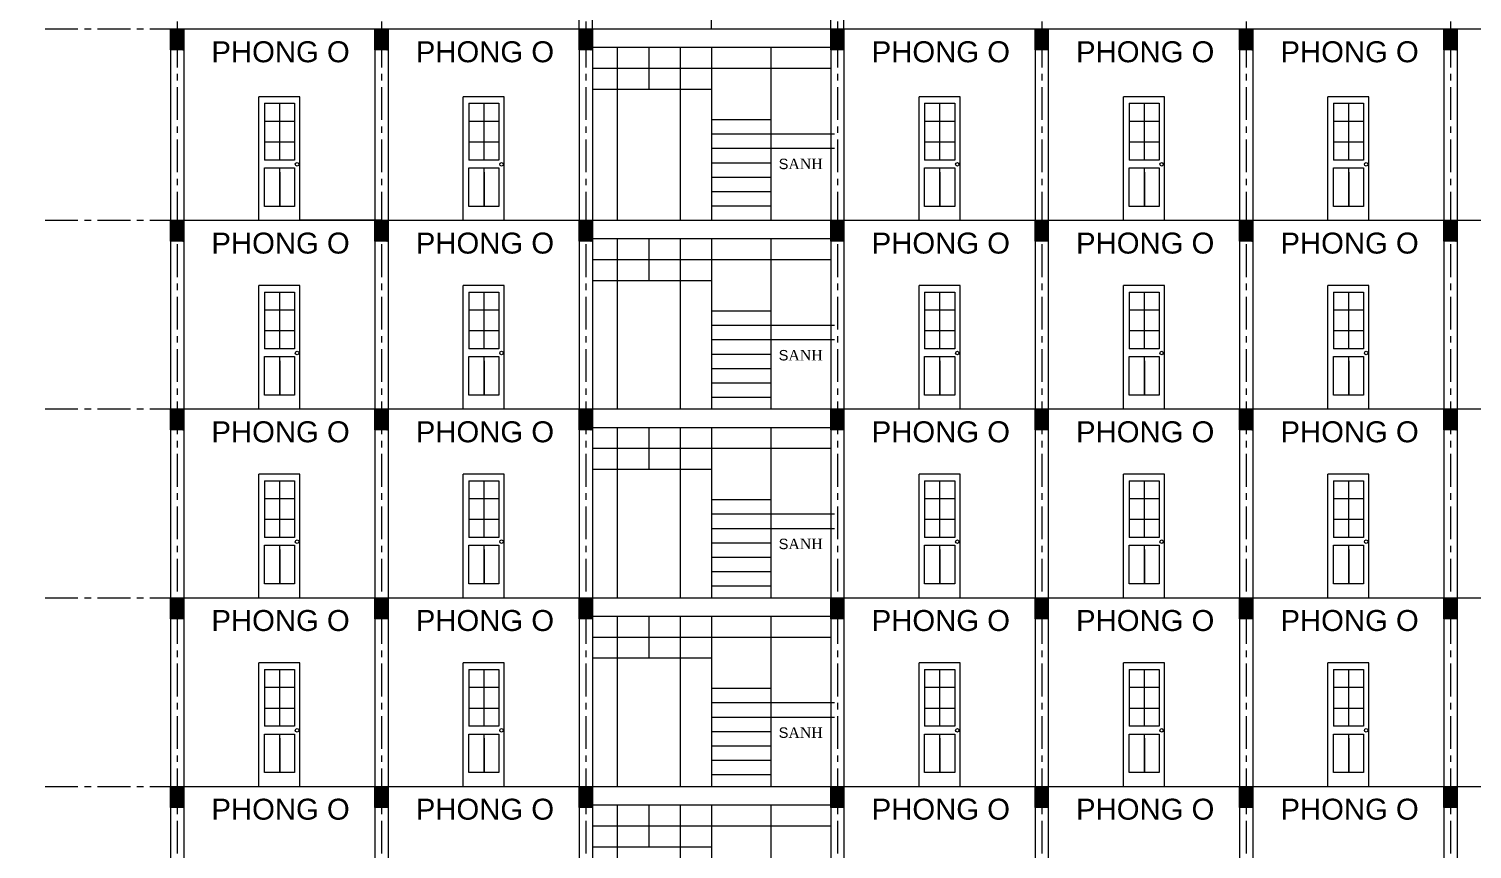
# Model space of a CAD drawing. Header units: millimetres. Extents: x 0 to 8478784, y 0 to 684185.
# Drawn here: x 4021303 to 4048845, y 446242 to 461891 of the extents above; entities that cross this region are included whole.
import ezdxf

# ---------------------------------------------------------------- set-up
doc = ezdxf.new("R2010")
doc.units = ezdxf.units.MM
doc.header["$LTSCALE"] = 5000
doc.header["$MEASUREMENT"] = 0
doc.linetypes.add('CENTER', pattern=[2, 1.25, -0.25, 0.25, -0.25])
for name, color, linetype, lineweight in [('00-XMT.Axes', 22, 'CENTER', 15), ('02-XMT.Beams', 94, 'Continuous', 25), ('net thay', 7, 'Continuous', 15)]:
    doc.layers.add(name, color=color, linetype=linetype, lineweight=lineweight)
doc.styles.add('S1', font='VHARIAL.TTF', dxfattribs={"height": 200})

msp = doc.modelspace()

# ---------------------------------------------------------------- hatches: boundary and pattern name
at = {"layer": '02-XMT.Beams', "linetype": 'ByBlock', "lineweight": 15}
h = msp.add_hatch(dxfattribs=at)
h.set_pattern_fill('ANSI31', color=256, scale=100, style=0)
h.set_pattern_definition([(45, (2143450.454, 96258.525), (-8.838834765, 8.838834765), [])])
h.paths.add_polyline_path([(4024007.5, 461488.8), (4024007.5, 461888.8), (4024257.5, 461888.8), (4024257.5, 461488.8)])
h = msp.add_hatch(dxfattribs=at)
h.set_pattern_fill('ANSI31', color=256, scale=100, style=0)
h.set_pattern_definition([(45, (2147350.454, 96258.525), (-8.838834765, 8.838834765), [])])
h.paths.add_polyline_path([(4027907.5, 461488.8), (4027907.5, 461888.8), (4028157.5, 461888.8), (4028157.5, 461488.8)])
h = msp.add_hatch(dxfattribs=at)
h.set_pattern_fill('ANSI31', color=256, scale=100, style=0)
h.set_pattern_definition([(45, (2151250.454, 96258.525), (-8.838834765, 8.838834765), [])])
h.paths.add_polyline_path([(4031807.5, 461488.8), (4031807.5, 461888.8), (4032057.5, 461888.8), (4032057.5, 461488.8)])
h = msp.add_hatch(dxfattribs=at)
h.set_pattern_fill('ANSI31', color=256, scale=100, style=0)
h.set_pattern_definition([(45, (2156050.454, 96258.525), (-8.838834765, 8.838834765), [])])
h.paths.add_polyline_path([(4036607.5, 461488.8), (4036607.5, 461888.8), (4036857.5, 461888.8), (4036857.5, 461488.8)])
h = msp.add_hatch(dxfattribs=at)
h.set_pattern_fill('ANSI31', color=256, scale=100, style=0)
h.set_pattern_definition([(45, (2159950.454, 96258.525), (-8.838834765, 8.838834765), [])])
h.paths.add_polyline_path([(4040507.5, 461488.8), (4040507.5, 461888.8), (4040757.5, 461888.8), (4040757.5, 461488.8)])
h = msp.add_hatch(dxfattribs=at)
h.set_pattern_fill('ANSI31', color=256, scale=100, style=0)
h.set_pattern_definition([(45, (2163850.454, 96258.525), (-8.838834765, 8.838834765), [])])
h.paths.add_polyline_path([(4044407.5, 461488.8), (4044407.5, 461888.8), (4044657.5, 461888.8), (4044657.5, 461488.8)])
h = msp.add_hatch(dxfattribs=at)
h.set_pattern_fill('ANSI31', color=256, scale=100, style=0)
h.set_pattern_definition([(45, (2167750.454, 96258.525), (-8.838834765, 8.838834765), [])])
h.paths.add_polyline_path([(4048307.5, 461488.8), (4048307.5, 461888.8), (4048557.5, 461888.8), (4048557.5, 461488.8)])
h = msp.add_hatch(dxfattribs=at)
h.set_pattern_fill('ANSI31', color=256, scale=100, style=0)
h.set_pattern_definition([(45, (2143450.454, 92608.525), (-8.838834765, 8.838834765), [])])
h.paths.add_polyline_path([(4024007.5, 457838.8), (4024007.5, 458238.8), (4024257.5, 458238.8), (4024257.5, 457838.8)])
h = msp.add_hatch(dxfattribs=at)
h.set_pattern_fill('ANSI31', color=256, scale=100, style=0)
h.set_pattern_definition([(45, (2147350.454, 92608.525), (-8.838834765, 8.838834765), [])])
h.paths.add_polyline_path([(4027907.5, 457838.8), (4027907.5, 458238.8), (4028157.5, 458238.8), (4028157.5, 457838.8)])
h = msp.add_hatch(dxfattribs=at)
h.set_pattern_fill('ANSI31', color=256, scale=100, style=0)
h.set_pattern_definition([(45, (2151250.454, 92608.525), (-8.838834765, 8.838834765), [])])
h.paths.add_polyline_path([(4031807.5, 457838.8), (4031807.5, 458238.8), (4032057.5, 458238.8), (4032057.5, 457838.8)])
h = msp.add_hatch(dxfattribs=at)
h.set_pattern_fill('ANSI31', color=256, scale=100, style=0)
h.set_pattern_definition([(45, (2156050.454, 92608.525), (-8.838834765, 8.838834765), [])])
h.paths.add_polyline_path([(4036607.5, 457838.8), (4036607.5, 458238.8), (4036857.5, 458238.8), (4036857.5, 457838.8)])
h = msp.add_hatch(dxfattribs=at)
h.set_pattern_fill('ANSI31', color=256, scale=100, style=0)
h.set_pattern_definition([(45, (2159950.454, 92608.525), (-8.838834765, 8.838834765), [])])
h.paths.add_polyline_path([(4040507.5, 457838.8), (4040507.5, 458238.8), (4040757.5, 458238.8), (4040757.5, 457838.8)])
h = msp.add_hatch(dxfattribs=at)
h.set_pattern_fill('ANSI31', color=256, scale=100, style=0)
h.set_pattern_definition([(45, (2163850.454, 92608.525), (-8.838834765, 8.838834765), [])])
h.paths.add_polyline_path([(4044407.5, 457838.8), (4044407.5, 458238.8), (4044657.5, 458238.8), (4044657.5, 457838.8)])
h = msp.add_hatch(dxfattribs=at)
h.set_pattern_fill('ANSI31', color=256, scale=100, style=0)
h.set_pattern_definition([(45, (2167750.454, 92608.525), (-8.838834765, 8.838834765), [])])
h.paths.add_polyline_path([(4048307.5, 457838.8), (4048307.5, 458238.8), (4048557.5, 458238.8), (4048557.5, 457838.8)])
h = msp.add_hatch(dxfattribs=at)
h.set_pattern_fill('ANSI31', color=256, scale=100, style=0)
h.set_pattern_definition([(45, (2143450.454, 89008.525), (-8.838834765, 8.838834765), [])])
h.paths.add_polyline_path([(4024007.5, 454238.8), (4024007.5, 454638.8), (4024257.5, 454638.8), (4024257.5, 454238.8)])
h = msp.add_hatch(dxfattribs=at)
h.set_pattern_fill('ANSI31', color=256, scale=100, style=0)
h.set_pattern_definition([(45, (2147350.454, 89008.525), (-8.838834765, 8.838834765), [])])
h.paths.add_polyline_path([(4027907.5, 454238.8), (4027907.5, 454638.8), (4028157.5, 454638.8), (4028157.5, 454238.8)])
h = msp.add_hatch(dxfattribs=at)
h.set_pattern_fill('ANSI31', color=256, scale=100, style=0)
h.set_pattern_definition([(45, (2151250.454, 89008.525), (-8.838834765, 8.838834765), [])])
h.paths.add_polyline_path([(4031807.5, 454238.8), (4031807.5, 454638.8), (4032057.5, 454638.8), (4032057.5, 454238.8)])
h = msp.add_hatch(dxfattribs=at)
h.set_pattern_fill('ANSI31', color=256, scale=100, style=0)
h.set_pattern_definition([(45, (2156050.454, 89008.525), (-8.838834765, 8.838834765), [])])
h.paths.add_polyline_path([(4036607.5, 454238.8), (4036607.5, 454638.8), (4036857.5, 454638.8), (4036857.5, 454238.8)])
h = msp.add_hatch(dxfattribs=at)
h.set_pattern_fill('ANSI31', color=256, scale=100, style=0)
h.set_pattern_definition([(45, (2159950.454, 89008.525), (-8.838834765, 8.838834765), [])])
h.paths.add_polyline_path([(4040507.5, 454238.8), (4040507.5, 454638.8), (4040757.5, 454638.8), (4040757.5, 454238.8)])
h = msp.add_hatch(dxfattribs=at)
h.set_pattern_fill('ANSI31', color=256, scale=100, style=0)
h.set_pattern_definition([(45, (2163850.454, 89008.525), (-8.838834765, 8.838834765), [])])
h.paths.add_polyline_path([(4044407.5, 454238.8), (4044407.5, 454638.8), (4044657.5, 454638.8), (4044657.5, 454238.8)])
h = msp.add_hatch(dxfattribs=at)
h.set_pattern_fill('ANSI31', color=256, scale=100, style=0)
h.set_pattern_definition([(45, (2167750.454, 89008.525), (-8.838834765, 8.838834765), [])])
h.paths.add_polyline_path([(4048307.5, 454238.8), (4048307.5, 454638.8), (4048557.5, 454638.8), (4048557.5, 454238.8)])
h = msp.add_hatch(dxfattribs=at)
h.set_pattern_fill('ANSI31', color=256, scale=100, style=0)
h.set_pattern_definition([(45, (2143450.454, 85408.525), (-8.838834765, 8.838834765), [])])
h.paths.add_polyline_path([(4024007.5, 450638.8), (4024007.5, 451038.8), (4024257.5, 451038.8), (4024257.5, 450638.8)])
h = msp.add_hatch(dxfattribs=at)
h.set_pattern_fill('ANSI31', color=256, scale=100, style=0)
h.set_pattern_definition([(45, (2147350.454, 85408.525), (-8.838834765, 8.838834765), [])])
h.paths.add_polyline_path([(4027907.5, 450638.8), (4027907.5, 451038.8), (4028157.5, 451038.8), (4028157.5, 450638.8)])
h = msp.add_hatch(dxfattribs=at)
h.set_pattern_fill('ANSI31', color=256, scale=100, style=0)
h.set_pattern_definition([(45, (2151250.454, 85408.525), (-8.838834765, 8.838834765), [])])
h.paths.add_polyline_path([(4031807.5, 450638.8), (4031807.5, 451038.8), (4032057.5, 451038.8), (4032057.5, 450638.8)])
h = msp.add_hatch(dxfattribs=at)
h.set_pattern_fill('ANSI31', color=256, scale=100, style=0)
h.set_pattern_definition([(45, (2156050.454, 85408.525), (-8.838834765, 8.838834765), [])])
h.paths.add_polyline_path([(4036607.5, 450638.8), (4036607.5, 451038.8), (4036857.5, 451038.8), (4036857.5, 450638.8)])
h = msp.add_hatch(dxfattribs=at)
h.set_pattern_fill('ANSI31', color=256, scale=100, style=0)
h.set_pattern_definition([(45, (2159950.454, 85408.525), (-8.838834765, 8.838834765), [])])
h.paths.add_polyline_path([(4040507.5, 450638.8), (4040507.5, 451038.8), (4040757.5, 451038.8), (4040757.5, 450638.8)])
h = msp.add_hatch(dxfattribs=at)
h.set_pattern_fill('ANSI31', color=256, scale=100, style=0)
h.set_pattern_definition([(45, (2163850.454, 85408.525), (-8.838834765, 8.838834765), [])])
h.paths.add_polyline_path([(4044407.5, 450638.8), (4044407.5, 451038.8), (4044657.5, 451038.8), (4044657.5, 450638.8)])
h = msp.add_hatch(dxfattribs=at)
h.set_pattern_fill('ANSI31', color=256, scale=100, style=0)
h.set_pattern_definition([(45, (2167750.454, 85408.525), (-8.838834765, 8.838834765), [])])
h.paths.add_polyline_path([(4048307.5, 450638.8), (4048307.5, 451038.8), (4048557.5, 451038.8), (4048557.5, 450638.8)])
h = msp.add_hatch(dxfattribs=at)
h.set_pattern_fill('ANSI31', color=256, scale=100, style=0)
h.set_pattern_definition([(45, (2143450.454, 81808.525), (-8.838834765, 8.838834765), [])])
h.paths.add_polyline_path([(4024007.5, 447038.8), (4024007.5, 447438.8), (4024257.5, 447438.8), (4024257.5, 447038.8)])
h = msp.add_hatch(dxfattribs=at)
h.set_pattern_fill('ANSI31', color=256, scale=100, style=0)
h.set_pattern_definition([(45, (2147350.454, 81808.525), (-8.838834765, 8.838834765), [])])
h.paths.add_polyline_path([(4027907.5, 447038.8), (4027907.5, 447438.8), (4028157.5, 447438.8), (4028157.5, 447038.8)])
h = msp.add_hatch(dxfattribs=at)
h.set_pattern_fill('ANSI31', color=256, scale=100, style=0)
h.set_pattern_definition([(45, (2151250.454, 81808.525), (-8.838834765, 8.838834765), [])])
h.paths.add_polyline_path([(4031807.5, 447038.8), (4031807.5, 447438.8), (4032057.5, 447438.8), (4032057.5, 447038.8)])
h = msp.add_hatch(dxfattribs=at)
h.set_pattern_fill('ANSI31', color=256, scale=100, style=0)
h.set_pattern_definition([(45, (2156050.454, 81808.525), (-8.838834765, 8.838834765), [])])
h.paths.add_polyline_path([(4036607.5, 447038.8), (4036607.5, 447438.8), (4036857.5, 447438.8), (4036857.5, 447038.8)])
h = msp.add_hatch(dxfattribs=at)
h.set_pattern_fill('ANSI31', color=256, scale=100, style=0)
h.set_pattern_definition([(45, (2159950.454, 81808.525), (-8.838834765, 8.838834765), [])])
h.paths.add_polyline_path([(4040507.5, 447038.8), (4040507.5, 447438.8), (4040757.5, 447438.8), (4040757.5, 447038.8)])
h = msp.add_hatch(dxfattribs=at)
h.set_pattern_fill('ANSI31', color=256, scale=100, style=0)
h.set_pattern_definition([(45, (2163850.454, 81808.525), (-8.838834765, 8.838834765), [])])
h.paths.add_polyline_path([(4044407.5, 447038.8), (4044407.5, 447438.8), (4044657.5, 447438.8), (4044657.5, 447038.8)])
h = msp.add_hatch(dxfattribs=at)
h.set_pattern_fill('ANSI31', color=256, scale=100, style=0)
h.set_pattern_definition([(45, (2167750.454, 81808.525), (-8.838834765, 8.838834765), [])])
h.paths.add_polyline_path([(4048307.5, 447038.8), (4048307.5, 447438.8), (4048557.5, 447438.8), (4048557.5, 447038.8)])

# ---------------------------------------------------------------- linework, layer by layer
at = {"layer": '00-XMT.Axes', "color": 8, "linetype": 'CENTER', "lineweight": 15, "ltscale": 0.1}
for p, q in [((4024132.5, 466781.4), (4024132.5, 429323.8)), ((4028032.5, 466781.4), (4028032.5, 429323.8)), ((4031932.5, 466781.4), (4031932.5, 429323.8)), ((4036732.5, 466781.4), (4036732.5, 429323.8)), ((4040632.5, 466781.4), (4040632.5, 429323.8)), ((4044532.5, 466781.4), (4044532.5, 429323.8)), ((4048432.5, 466781.4), (4048432.5, 429323.8)), ((4021614.5, 461888.8), (4081372.8, 461888.8)), ((4021614.5, 458238.8), (4081372.8, 458238.8)), ((4021614.5, 454638.8), (4081372.8, 454638.8)), ((4021614.5, 451038.8), (4081372.8, 451038.8)), ((4021614.5, 447438.8), (4081372.8, 447438.8))]:
    msp.add_line(p, q, dxfattribs=at)
at = {"layer": '02-XMT.Beams', "linetype": 'ByBlock', "lineweight": 15}
for p, q in [((4031807.5, 461888.8), (4031807.5, 465538.8)), ((4032057.5, 461888.8), (4032057.5, 465538.8)), ((4034332.5, 461888.8), (4034332.5, 465538.8)), ((4036607.5, 461888.8), (4036607.5, 465538.8)), ((4036857.5, 461888.8), (4036857.5, 465538.8)), ((4031807.5, 461888.8), (4031807.5, 462788.8)), ((4024007.5, 461888.8), (4080927.5, 461888.8)), ((4024007.5, 461888.8), (4024007.5, 433038.8)), ((4024007.5, 461888.8), (4024257.5, 461888.8)), ((4024007.5, 461488.8), (4024007.5, 461888.8)), ((4024257.5, 461888.8), (4024257.5, 433038.8)), ((4024257.5, 461888.8), (4024257.5, 461488.8)), ((4027907.5, 461888.8), (4027907.5, 433038.8)), ((4027907.5, 461888.8), (4028157.5, 461888.8)), ((4027907.5, 461488.8), (4027907.5, 461888.8)), ((4028157.5, 461888.8), (4028157.5, 433038.8)), ((4028157.5, 461888.8), (4028157.5, 461488.8)), ((4031807.5, 461888.8), (4031807.5, 433038.8)), ((4031807.5, 461888.8), (4032057.5, 461888.8)), ((4031807.5, 461488.8), (4031807.5, 461888.8)), ((4032057.5, 461888.8), (4032057.5, 433038.8)), ((4032057.5, 461888.8), (4032057.5, 461538.8)), ((4032057.5, 461888.8), (4032057.5, 461488.8)), ((4036607.5, 461888.8), (4036607.5, 433038.8)), ((4036607.5, 461888.8), (4036857.5, 461888.8)), ((4036607.5, 461488.8), (4036607.5, 461888.8)), ((4036857.5, 461888.8), (4036857.5, 433038.8)), ((4036857.5, 461888.8), (4036857.5, 461488.8)), ((4040507.5, 461888.8), (4040507.5, 433038.8)), ((4040507.5, 461888.8), (4040757.5, 461888.8)), ((4040507.5, 461488.8), (4040507.5, 461888.8)), ((4040757.5, 461888.8), (4040757.5, 433038.8)), ((4040757.5, 461888.8), (4040757.5, 461488.8)), ((4044407.5, 461888.8), (4044407.5, 433038.8)), ((4044407.5, 461888.8), (4044657.5, 461888.8)), ((4044407.5, 461488.8), (4044407.5, 461888.8)), ((4044657.5, 461888.8), (4044657.5, 433038.8)), ((4044657.5, 461888.8), (4044657.5, 461488.8)), ((4048307.5, 461888.8), (4048307.5, 433038.8)), ((4048307.5, 461888.8), (4048557.5, 461888.8)), ((4048307.5, 461488.8), (4048307.5, 461888.8)), ((4048557.5, 461888.8), (4048557.5, 433038.8)), ((4048557.5, 461888.8), (4048557.5, 461488.8)), ((4024257.5, 461488.8), (4024007.5, 461488.8)), ((4028157.5, 461488.8), (4027907.5, 461488.8)), ((4032057.5, 461488.8), (4031807.5, 461488.8)), ((4032057.5, 461538.8), (4036607.5, 461538.8)), ((4032057.5, 461538.8), (4036607.5, 461538.8)), ((4032057.5, 461538.8), (4036607.5, 461538.8)), ((4032532.5, 461538.8), (4032532.5, 458238.8)), ((4033132.5, 461538.8), (4033132.5, 460738.8)), ((4033732.5, 461538.8), (4033732.5, 458238.8)), ((4034332.5, 461538.8), (4034332.5, 458238.8)), ((4035470, 458238.8), (4035470, 461538.8)), ((4036857.5, 461488.8), (4036607.5, 461488.8)), ((4040757.5, 461488.8), (4040507.5, 461488.8)), ((4044657.5, 461488.8), (4044407.5, 461488.8)), ((4048557.5, 461488.8), (4048307.5, 461488.8)), ((4032057.5, 461138.8), (4036607.5, 461138.8)), ((4032057.5, 461138.8), (4034332.5, 461138.8)), ((4025692.5, 458238.8), (4025692.5, 460595.5)), ((4026472.5, 460595.5), (4025692.5, 460595.5)), ((4026472.5, 458238.8), (4026472.5, 460595.5)), ((4029592.5, 458238.8), (4029592.5, 460595.5)), ((4030372.5, 460595.5), (4029592.5, 460595.5)), ((4030372.5, 458238.8), (4030372.5, 460595.5)), ((4032057.5, 460738.8), (4034332.5, 460738.8)), ((4038292.5, 458238.8), (4038292.5, 460595.5)), ((4039072.5, 460595.5), (4038292.5, 460595.5)), ((4039072.5, 458238.8), (4039072.5, 460595.5)), ((4042192.5, 458238.8), (4042192.5, 460595.5)), ((4042972.5, 460595.5), (4042192.5, 460595.5)), ((4042972.5, 458238.8), (4042972.5, 460595.5)), ((4046092.5, 458238.8), (4046092.5, 460595.5)), ((4046872.5, 460595.5), (4046092.5, 460595.5)), ((4046872.5, 458238.8), (4046872.5, 460595.5)), ((4025797.1, 460470.6), (4026374.6, 460470.6)), ((4025797.1, 460470.6), (4025797.1, 459388.6)), ((4026089.8, 459388.6), (4026089.8, 460470.6)), ((4026374.6, 460470.6), (4026374.6, 459388.6)), ((4029697.1, 460470.6), (4030274.6, 460470.6)), ((4029697.1, 460470.6), (4029697.1, 459388.6)), ((4029989.8, 459388.6), (4029989.8, 460470.6)), ((4030274.6, 460470.6), (4030274.6, 459388.6)), ((4038397.1, 460470.6), (4038974.6, 460470.6)), ((4038397.1, 460470.6), (4038397.1, 459388.6)), ((4038689.8, 459388.6), (4038689.8, 460470.6)), ((4038974.6, 460470.6), (4038974.6, 459388.6)), ((4042297.1, 460470.6), (4042874.6, 460470.6)), ((4042297.1, 460470.6), (4042297.1, 459388.6)), ((4042589.8, 459388.6), (4042589.8, 460470.6)), ((4042874.6, 460470.6), (4042874.6, 459388.6)), ((4046197.1, 460470.6), (4046774.6, 460470.6)), ((4046197.1, 460470.6), (4046197.1, 459388.6)), ((4046489.8, 459388.6), (4046489.8, 460470.6)), ((4046774.6, 460470.6), (4046774.6, 459388.6)), ((4025797.1, 460131.4), (4026374.6, 460131.4)), ((4029697.1, 460131.4), (4030274.6, 460131.4)), ((4034332.5, 460161.2), (4035470, 460161.2)), ((4038397.1, 460131.4), (4038974.6, 460131.4)), ((4042297.1, 460131.4), (4042874.6, 460131.4)), ((4046197.1, 460131.4), (4046774.6, 460131.4)), ((4025797.1, 459734), (4026374.6, 459734)), ((4029697.1, 459734), (4030274.6, 459734)), ((4034332.5, 459886.6), (4035470, 459886.6)), ((4035470, 459886.6), (4036676.2, 459886.6)), ((4038397.1, 459734), (4038974.6, 459734)), ((4042297.1, 459734), (4042874.6, 459734)), ((4046197.1, 459734), (4046774.6, 459734)), ((4034332.5, 459611.9), (4035470, 459611.9)), ((4035470, 459611.9), (4036674.2, 459611.9)), ((4026374.6, 459388.6), (4025797.1, 459388.6)), ((4025797.1, 459238.3), (4026374.6, 459238.3)), ((4025797.1, 458504.9), (4025797.1, 459238.3)), ((4026089.8, 458504.9), (4026089.8, 459238.3)), ((4026089.8, 459156.1), (4026089.8, 458504.9)), ((4026374.6, 459238.3), (4026374.6, 458504.9)), ((4030274.6, 459388.6), (4029697.1, 459388.6)), ((4029697.1, 459238.3), (4030274.6, 459238.3)), ((4029697.1, 458504.9), (4029697.1, 459238.3)), ((4029989.8, 458504.9), (4029989.8, 459238.3)), ((4029989.8, 459156.1), (4029989.8, 458504.9)), ((4030274.6, 459238.3), (4030274.6, 458504.9)), ((4034332.5, 459337.3), (4035470, 459337.3)), ((4038974.6, 459388.6), (4038397.1, 459388.6)), ((4038397.1, 459238.3), (4038974.6, 459238.3)), ((4038397.1, 458504.9), (4038397.1, 459238.3)), ((4038689.8, 458504.9), (4038689.8, 459238.3)), ((4038689.8, 459156.1), (4038689.8, 458504.9)), ((4038974.6, 459238.3), (4038974.6, 458504.9)), ((4042874.6, 459388.6), (4042297.1, 459388.6)), ((4042297.1, 459238.3), (4042874.6, 459238.3)), ((4042297.1, 458504.9), (4042297.1, 459238.3)), ((4042589.8, 458504.9), (4042589.8, 459238.3)), ((4042589.8, 459156.1), (4042589.8, 458504.9)), ((4042874.6, 459238.3), (4042874.6, 458504.9)), ((4046774.6, 459388.6), (4046197.1, 459388.6)), ((4046197.1, 459238.3), (4046774.6, 459238.3)), ((4046197.1, 458504.9), (4046197.1, 459238.3)), ((4046489.8, 458504.9), (4046489.8, 459238.3)), ((4046489.8, 459156.1), (4046489.8, 458504.9)), ((4046774.6, 459238.3), (4046774.6, 458504.9)), ((4034332.5, 459062.7), (4035470, 459062.7)), ((4034332.5, 458788), (4035470, 458788)), ((4026374.6, 458504.9), (4025797.1, 458504.9)), ((4030274.6, 458504.9), (4029697.1, 458504.9)), ((4034332.5, 458513.4), (4035470, 458513.4)), ((4038974.6, 458504.9), (4038397.1, 458504.9)), ((4042874.6, 458504.9), (4042297.1, 458504.9)), ((4046774.6, 458504.9), (4046197.1, 458504.9)), ((4024007.5, 458238.8), (4080927.5, 458238.8)), ((4024007.5, 458238.8), (4024257.5, 458238.8)), ((4024007.5, 457838.8), (4024007.5, 458238.8)), ((4024007.5, 458238.8), (4080927.5, 458238.8)), ((4024132.5, 458238.8), (4025692.5, 458238.8)), ((4024257.5, 458238.8), (4024257.5, 457838.8)), ((4028032.5, 458238.8), (4026472.5, 458238.8)), ((4027907.5, 458238.8), (4028157.5, 458238.8)), ((4027907.5, 457838.8), (4027907.5, 458238.8)), ((4028157.5, 458238.8), (4028157.5, 457838.8)), ((4031807.5, 458238.8), (4032057.5, 458238.8)), ((4031807.5, 457838.8), (4031807.5, 458238.8)), ((4032057.5, 458238.8), (4032057.5, 457838.8)), ((4034332.5, 458238.8), (4035470, 458238.8)), ((4034332.5, 458238.8), (4035470, 458238.8)), ((4036607.5, 458238.8), (4036857.5, 458238.8)), ((4036607.5, 457838.8), (4036607.5, 458238.8)), ((4036857.5, 458238.8), (4036857.5, 457838.8)), ((4040507.5, 458238.8), (4040757.5, 458238.8)), ((4040507.5, 457838.8), (4040507.5, 458238.8)), ((4040757.5, 458238.8), (4040757.5, 457838.8)), ((4044407.5, 458238.8), (4044657.5, 458238.8)), ((4044407.5, 457838.8), (4044407.5, 458238.8)), ((4044657.5, 458238.8), (4044657.5, 457838.8)), ((4048307.5, 458238.8), (4048557.5, 458238.8)), ((4048307.5, 457838.8), (4048307.5, 458238.8)), ((4048557.5, 458238.8), (4048557.5, 457838.8)), ((4024257.5, 457838.8), (4024007.5, 457838.8)), ((4028157.5, 457838.8), (4027907.5, 457838.8)), ((4032057.5, 457838.8), (4031807.5, 457838.8)), ((4032057.5, 457888.8), (4036607.5, 457888.8)), ((4032057.5, 457888.8), (4036607.5, 457888.8)), ((4032057.5, 457888.8), (4036607.5, 457888.8)), ((4032532.5, 457888.8), (4032532.5, 454638.8)), ((4033132.5, 457888.8), (4033132.5, 457088.8)), ((4033732.5, 457888.8), (4033732.5, 454638.8)), ((4034332.5, 457888.8), (4034332.5, 454638.8)), ((4035470, 454638.8), (4035470, 457888.8)), ((4036857.5, 457838.8), (4036607.5, 457838.8)), ((4040757.5, 457838.8), (4040507.5, 457838.8)), ((4044657.5, 457838.8), (4044407.5, 457838.8)), ((4048557.5, 457838.8), (4048307.5, 457838.8)), ((4032057.5, 457488.8), (4036607.5, 457488.8)), ((4032057.5, 457488.8), (4034332.5, 457488.8)), ((4025692.5, 454638.8), (4025692.5, 456995.5)), ((4026472.5, 456995.5), (4025692.5, 456995.5)), ((4026472.5, 454638.8), (4026472.5, 456995.5)), ((4029592.5, 454638.8), (4029592.5, 456995.5)), ((4030372.5, 456995.5), (4029592.5, 456995.5)), ((4030372.5, 454638.8), (4030372.5, 456995.5)), ((4032057.5, 457088.8), (4034332.5, 457088.8)), ((4038292.5, 454638.8), (4038292.5, 456995.5)), ((4039072.5, 456995.5), (4038292.5, 456995.5)), ((4039072.5, 454638.8), (4039072.5, 456995.5)), ((4042192.5, 454638.8), (4042192.5, 456995.5)), ((4042972.5, 456995.5), (4042192.5, 456995.5)), ((4042972.5, 454638.8), (4042972.5, 456995.5)), ((4046092.5, 454638.8), (4046092.5, 456995.5)), ((4046872.5, 456995.5), (4046092.5, 456995.5)), ((4046872.5, 454638.8), (4046872.5, 456995.5)), ((4025797.1, 456870.6), (4026374.6, 456870.6)), ((4025797.1, 456870.6), (4025797.1, 455788.6)), ((4026089.8, 455788.6), (4026089.8, 456870.6)), ((4026374.6, 456870.6), (4026374.6, 455788.6)), ((4029697.1, 456870.6), (4030274.6, 456870.6)), ((4029697.1, 456870.6), (4029697.1, 455788.6)), ((4029989.8, 455788.6), (4029989.8, 456870.6)), ((4030274.6, 456870.6), (4030274.6, 455788.6)), ((4038397.1, 456870.6), (4038974.6, 456870.6)), ((4038397.1, 456870.6), (4038397.1, 455788.6)), ((4038689.8, 455788.6), (4038689.8, 456870.6)), ((4038974.6, 456870.6), (4038974.6, 455788.6)), ((4042297.1, 456870.6), (4042874.6, 456870.6)), ((4042297.1, 456870.6), (4042297.1, 455788.6)), ((4042589.8, 455788.6), (4042589.8, 456870.6)), ((4042874.6, 456870.6), (4042874.6, 455788.6)), ((4046197.1, 456870.6), (4046774.6, 456870.6)), ((4046197.1, 456870.6), (4046197.1, 455788.6)), ((4046489.8, 455788.6), (4046489.8, 456870.6)), ((4046774.6, 456870.6), (4046774.6, 455788.6)), ((4025797.1, 456531.4), (4026374.6, 456531.4)), ((4029697.1, 456531.4), (4030274.6, 456531.4)), ((4034332.5, 456511.2), (4035470, 456511.2)), ((4038397.1, 456531.4), (4038974.6, 456531.4)), ((4042297.1, 456531.4), (4042874.6, 456531.4)), ((4046197.1, 456531.4), (4046774.6, 456531.4)), ((4025797.1, 456134), (4026374.6, 456134)), ((4029697.1, 456134), (4030274.6, 456134)), ((4034332.5, 456236.6), (4035470, 456236.6)), ((4035470, 456236.6), (4036676.2, 456236.6)), ((4038397.1, 456134), (4038974.6, 456134)), ((4042297.1, 456134), (4042874.6, 456134)), ((4046197.1, 456134), (4046774.6, 456134)), ((4034332.5, 455961.9), (4035470, 455961.9)), ((4035470, 455961.9), (4036674.2, 455961.9)), ((4026374.6, 455788.6), (4025797.1, 455788.6)), ((4025797.1, 455638.3), (4026374.6, 455638.3)), ((4025797.1, 454904.9), (4025797.1, 455638.3)), ((4026089.8, 454904.9), (4026089.8, 455638.3)), ((4026089.8, 455556.1), (4026089.8, 454904.9)), ((4026374.6, 455638.3), (4026374.6, 454904.9)), ((4030274.6, 455788.6), (4029697.1, 455788.6)), ((4029697.1, 455638.3), (4030274.6, 455638.3)), ((4029697.1, 454904.9), (4029697.1, 455638.3)), ((4029989.8, 454904.9), (4029989.8, 455638.3)), ((4029989.8, 455556.1), (4029989.8, 454904.9)), ((4030274.6, 455638.3), (4030274.6, 454904.9)), ((4034332.5, 455687.3), (4035470, 455687.3)), ((4038974.6, 455788.6), (4038397.1, 455788.6)), ((4038397.1, 455638.3), (4038974.6, 455638.3)), ((4038397.1, 454904.9), (4038397.1, 455638.3)), ((4038689.8, 454904.9), (4038689.8, 455638.3)), ((4038689.8, 455556.1), (4038689.8, 454904.9)), ((4038974.6, 455638.3), (4038974.6, 454904.9)), ((4042874.6, 455788.6), (4042297.1, 455788.6)), ((4042297.1, 455638.3), (4042874.6, 455638.3)), ((4042297.1, 454904.9), (4042297.1, 455638.3)), ((4042589.8, 454904.9), (4042589.8, 455638.3)), ((4042589.8, 455556.1), (4042589.8, 454904.9)), ((4042874.6, 455638.3), (4042874.6, 454904.9)), ((4046774.6, 455788.6), (4046197.1, 455788.6)), ((4046197.1, 455638.3), (4046774.6, 455638.3)), ((4046197.1, 454904.9), (4046197.1, 455638.3)), ((4046489.8, 454904.9), (4046489.8, 455638.3)), ((4046489.8, 455556.1), (4046489.8, 454904.9)), ((4046774.6, 455638.3), (4046774.6, 454904.9)), ((4034332.5, 455412.7), (4035470, 455412.7)), ((4034332.5, 455138), (4035470, 455138)), ((4026374.6, 454904.9), (4025797.1, 454904.9)), ((4030274.6, 454904.9), (4029697.1, 454904.9)), ((4034332.5, 454863.4), (4035470, 454863.4)), ((4038974.6, 454904.9), (4038397.1, 454904.9)), ((4042874.6, 454904.9), (4042297.1, 454904.9)), ((4046774.6, 454904.9), (4046197.1, 454904.9)), ((4024007.5, 454638.8), (4080927.5, 454638.8)), ((4024007.5, 454638.8), (4024257.5, 454638.8)), ((4024007.5, 454238.8), (4024007.5, 454638.8)), ((4024007.5, 454638.8), (4080927.5, 454638.8)), ((4024257.5, 454638.8), (4024257.5, 454238.8)), ((4027907.5, 454638.8), (4028157.5, 454638.8)), ((4027907.5, 454238.8), (4027907.5, 454638.8)), ((4028157.5, 454638.8), (4028157.5, 454238.8)), ((4031807.5, 454638.8), (4032057.5, 454638.8)), ((4031807.5, 454238.8), (4031807.5, 454638.8)), ((4032057.5, 454638.8), (4032057.5, 454238.8)), ((4036607.5, 454638.8), (4036857.5, 454638.8)), ((4036607.5, 454238.8), (4036607.5, 454638.8)), ((4036857.5, 454638.8), (4036857.5, 454238.8)), ((4040507.5, 454638.8), (4040757.5, 454638.8)), ((4040507.5, 454238.8), (4040507.5, 454638.8)), ((4040757.5, 454638.8), (4040757.5, 454238.8)), ((4044407.5, 454638.8), (4044657.5, 454638.8)), ((4044407.5, 454238.8), (4044407.5, 454638.8)), ((4044657.5, 454638.8), (4044657.5, 454238.8)), ((4048307.5, 454638.8), (4048557.5, 454638.8)), ((4048307.5, 454238.8), (4048307.5, 454638.8)), ((4048557.5, 454638.8), (4048557.5, 454238.8)), ((4024257.5, 454238.8), (4024007.5, 454238.8)), ((4028157.5, 454238.8), (4027907.5, 454238.8)), ((4032057.5, 454238.8), (4031807.5, 454238.8)), ((4032057.5, 454288.8), (4036607.5, 454288.8)), ((4032057.5, 454288.8), (4036607.5, 454288.8)), ((4032057.5, 454288.8), (4036607.5, 454288.8)), ((4032532.5, 454288.8), (4032532.5, 451038.8)), ((4033132.5, 454288.8), (4033132.5, 453488.8)), ((4033732.5, 454288.8), (4033732.5, 451038.8)), ((4034332.5, 454288.8), (4034332.5, 451038.8)), ((4035470, 451038.8), (4035470, 454288.8)), ((4036857.5, 454238.8), (4036607.5, 454238.8)), ((4040757.5, 454238.8), (4040507.5, 454238.8)), ((4044657.5, 454238.8), (4044407.5, 454238.8)), ((4048557.5, 454238.8), (4048307.5, 454238.8)), ((4032057.5, 453888.8), (4036607.5, 453888.8)), ((4032057.5, 453888.8), (4034332.5, 453888.8)), ((4025692.5, 451038.8), (4025692.5, 453395.5)), ((4026472.5, 453395.5), (4025692.5, 453395.5)), ((4026472.5, 451038.8), (4026472.5, 453395.5)), ((4029592.5, 451038.8), (4029592.5, 453395.5)), ((4030372.5, 453395.5), (4029592.5, 453395.5)), ((4030372.5, 451038.8), (4030372.5, 453395.5)), ((4032057.5, 453488.8), (4034332.5, 453488.8)), ((4038292.5, 451038.8), (4038292.5, 453395.5)), ((4039072.5, 453395.5), (4038292.5, 453395.5)), ((4039072.5, 451038.8), (4039072.5, 453395.5)), ((4042192.5, 451038.8), (4042192.5, 453395.5)), ((4042972.5, 453395.5), (4042192.5, 453395.5)), ((4042972.5, 451038.8), (4042972.5, 453395.5)), ((4046092.5, 451038.8), (4046092.5, 453395.5)), ((4046872.5, 453395.5), (4046092.5, 453395.5)), ((4046872.5, 451038.8), (4046872.5, 453395.5)), ((4025797.1, 453270.6), (4026374.6, 453270.6)), ((4025797.1, 453270.6), (4025797.1, 452188.6)), ((4026089.8, 452188.6), (4026089.8, 453270.6)), ((4026374.6, 453270.6), (4026374.6, 452188.6)), ((4029697.1, 453270.6), (4030274.6, 453270.6)), ((4029697.1, 453270.6), (4029697.1, 452188.6)), ((4029989.8, 452188.6), (4029989.8, 453270.6)), ((4030274.6, 453270.6), (4030274.6, 452188.6)), ((4038397.1, 453270.6), (4038974.6, 453270.6)), ((4038397.1, 453270.6), (4038397.1, 452188.6)), ((4038689.8, 452188.6), (4038689.8, 453270.6)), ((4038974.6, 453270.6), (4038974.6, 452188.6)), ((4042297.1, 453270.6), (4042874.6, 453270.6)), ((4042297.1, 453270.6), (4042297.1, 452188.6)), ((4042589.8, 452188.6), (4042589.8, 453270.6)), ((4042874.6, 453270.6), (4042874.6, 452188.6)), ((4046197.1, 453270.6), (4046774.6, 453270.6)), ((4046197.1, 453270.6), (4046197.1, 452188.6)), ((4046489.8, 452188.6), (4046489.8, 453270.6)), ((4046774.6, 453270.6), (4046774.6, 452188.6)), ((4025797.1, 452931.4), (4026374.6, 452931.4)), ((4029697.1, 452931.4), (4030274.6, 452931.4)), ((4034332.5, 452911.2), (4035470, 452911.2)), ((4038397.1, 452931.4), (4038974.6, 452931.4)), ((4042297.1, 452931.4), (4042874.6, 452931.4)), ((4046197.1, 452931.4), (4046774.6, 452931.4)), ((4025797.1, 452534), (4026374.6, 452534)), ((4029697.1, 452534), (4030274.6, 452534)), ((4034332.5, 452636.6), (4035470, 452636.6)), ((4035470, 452636.6), (4036676.2, 452636.6)), ((4038397.1, 452534), (4038974.6, 452534)), ((4042297.1, 452534), (4042874.6, 452534)), ((4046197.1, 452534), (4046774.6, 452534)), ((4034332.5, 452361.9), (4035470, 452361.9)), ((4035470, 452361.9), (4036674.2, 452361.9)), ((4026374.6, 452188.6), (4025797.1, 452188.6)), ((4025797.1, 452038.3), (4026374.6, 452038.3)), ((4025797.1, 451304.9), (4025797.1, 452038.3)), ((4026089.8, 451304.9), (4026089.8, 452038.3)), ((4026374.6, 452038.3), (4026374.6, 451304.9)), ((4030274.6, 452188.6), (4029697.1, 452188.6)), ((4029697.1, 452038.3), (4030274.6, 452038.3)), ((4029697.1, 451304.9), (4029697.1, 452038.3)), ((4029989.8, 451304.9), (4029989.8, 452038.3)), ((4030274.6, 452038.3), (4030274.6, 451304.9)), ((4034332.5, 452087.3), (4035470, 452087.3)), ((4038974.6, 452188.6), (4038397.1, 452188.6)), ((4038397.1, 452038.3), (4038974.6, 452038.3)), ((4038397.1, 451304.9), (4038397.1, 452038.3)), ((4038689.8, 451304.9), (4038689.8, 452038.3)), ((4038974.6, 452038.3), (4038974.6, 451304.9)), ((4042874.6, 452188.6), (4042297.1, 452188.6)), ((4042297.1, 452038.3), (4042874.6, 452038.3)), ((4042297.1, 451304.9), (4042297.1, 452038.3)), ((4042589.8, 451304.9), (4042589.8, 452038.3)), ((4042874.6, 452038.3), (4042874.6, 451304.9)), ((4046774.6, 452188.6), (4046197.1, 452188.6)), ((4046197.1, 452038.3), (4046774.6, 452038.3)), ((4046197.1, 451304.9), (4046197.1, 452038.3)), ((4046489.8, 451304.9), (4046489.8, 452038.3)), ((4046774.6, 452038.3), (4046774.6, 451304.9)), ((4026089.8, 451956.1), (4026089.8, 451304.9)), ((4029989.8, 451956.1), (4029989.8, 451304.9)), ((4034332.5, 451812.7), (4035470, 451812.7)), ((4038689.8, 451956.1), (4038689.8, 451304.9)), ((4042589.8, 451956.1), (4042589.8, 451304.9)), ((4046489.8, 451956.1), (4046489.8, 451304.9)), ((4034332.5, 451538), (4035470, 451538)), ((4026374.6, 451304.9), (4025797.1, 451304.9)), ((4030274.6, 451304.9), (4029697.1, 451304.9)), ((4034332.5, 451263.4), (4035470, 451263.4)), ((4038974.6, 451304.9), (4038397.1, 451304.9)), ((4042874.6, 451304.9), (4042297.1, 451304.9)), ((4046774.6, 451304.9), (4046197.1, 451304.9)), ((4024007.5, 451038.8), (4080927.5, 451038.8)), ((4024007.5, 451038.8), (4024257.5, 451038.8)), ((4024007.5, 450638.8), (4024007.5, 451038.8)), ((4024007.5, 451038.8), (4080927.5, 451038.8)), ((4024257.5, 451038.8), (4024257.5, 450638.8)), ((4027907.5, 451038.8), (4028157.5, 451038.8)), ((4027907.5, 450638.8), (4027907.5, 451038.8)), ((4028157.5, 451038.8), (4028157.5, 450638.8)), ((4031807.5, 451038.8), (4032057.5, 451038.8)), ((4031807.5, 450638.8), (4031807.5, 451038.8)), ((4032057.5, 451038.8), (4032057.5, 450638.8)), ((4036607.5, 451038.8), (4036857.5, 451038.8)), ((4036607.5, 450638.8), (4036607.5, 451038.8)), ((4036857.5, 451038.8), (4036857.5, 450638.8)), ((4040507.5, 451038.8), (4040757.5, 451038.8)), ((4040507.5, 450638.8), (4040507.5, 451038.8)), ((4040757.5, 451038.8), (4040757.5, 450638.8)), ((4044407.5, 451038.8), (4044657.5, 451038.8)), ((4044407.5, 450638.8), (4044407.5, 451038.8)), ((4044657.5, 451038.8), (4044657.5, 450638.8)), ((4048307.5, 451038.8), (4048557.5, 451038.8)), ((4048307.5, 450638.8), (4048307.5, 451038.8)), ((4048557.5, 451038.8), (4048557.5, 450638.8)), ((4024257.5, 450638.8), (4024007.5, 450638.8)), ((4028157.5, 450638.8), (4027907.5, 450638.8)), ((4032057.5, 450638.8), (4031807.5, 450638.8)), ((4032057.5, 450688.8), (4036607.5, 450688.8)), ((4032057.5, 450688.8), (4036607.5, 450688.8)), ((4032057.5, 450688.8), (4036607.5, 450688.8)), ((4032532.5, 450688.8), (4032532.5, 447438.8)), ((4033132.5, 450688.8), (4033132.5, 449888.8)), ((4033732.5, 450688.8), (4033732.5, 447438.8)), ((4034332.5, 450688.8), (4034332.5, 447438.8)), ((4035470, 447438.8), (4035470, 450688.8)), ((4036857.5, 450638.8), (4036607.5, 450638.8)), ((4040757.5, 450638.8), (4040507.5, 450638.8)), ((4044657.5, 450638.8), (4044407.5, 450638.8)), ((4048557.5, 450638.8), (4048307.5, 450638.8)), ((4032057.5, 450288.8), (4036607.5, 450288.8)), ((4032057.5, 450288.8), (4034332.5, 450288.8)), ((4025692.5, 447438.8), (4025692.5, 449795.5)), ((4026472.5, 449795.5), (4025692.5, 449795.5)), ((4026472.5, 447438.8), (4026472.5, 449795.5)), ((4029592.5, 447438.8), (4029592.5, 449795.5)), ((4030372.5, 449795.5), (4029592.5, 449795.5)), ((4030372.5, 447438.8), (4030372.5, 449795.5)), ((4032057.5, 449888.8), (4034332.5, 449888.8)), ((4038292.5, 447438.8), (4038292.5, 449795.5)), ((4039072.5, 449795.5), (4038292.5, 449795.5)), ((4039072.5, 447438.8), (4039072.5, 449795.5)), ((4042192.5, 447438.8), (4042192.5, 449795.5)), ((4042972.5, 449795.5), (4042192.5, 449795.5)), ((4042972.5, 447438.8), (4042972.5, 449795.5)), ((4046092.5, 447438.8), (4046092.5, 449795.5)), ((4046872.5, 449795.5), (4046092.5, 449795.5)), ((4046872.5, 447438.8), (4046872.5, 449795.5)), ((4025797.1, 449670.6), (4026374.6, 449670.6)), ((4025797.1, 449670.6), (4025797.1, 448588.6)), ((4026089.8, 448588.6), (4026089.8, 449670.6)), ((4026374.6, 449670.6), (4026374.6, 448588.6)), ((4029697.1, 449670.6), (4030274.6, 449670.6)), ((4029697.1, 449670.6), (4029697.1, 448588.6)), ((4029989.8, 448588.6), (4029989.8, 449670.6)), ((4030274.6, 449670.6), (4030274.6, 448588.6)), ((4038397.1, 449670.6), (4038974.6, 449670.6)), ((4038397.1, 449670.6), (4038397.1, 448588.6)), ((4038689.8, 448588.6), (4038689.8, 449670.6)), ((4038974.6, 449670.6), (4038974.6, 448588.6)), ((4042297.1, 449670.6), (4042874.6, 449670.6)), ((4042297.1, 449670.6), (4042297.1, 448588.6)), ((4042589.8, 448588.6), (4042589.8, 449670.6)), ((4042874.6, 449670.6), (4042874.6, 448588.6)), ((4046197.1, 449670.6), (4046774.6, 449670.6)), ((4046197.1, 449670.6), (4046197.1, 448588.6)), ((4046489.8, 448588.6), (4046489.8, 449670.6)), ((4046774.6, 449670.6), (4046774.6, 448588.6)), ((4025797.1, 449331.4), (4026374.6, 449331.4)), ((4029697.1, 449331.4), (4030274.6, 449331.4)), ((4034332.5, 449311.2), (4035470, 449311.2)), ((4038397.1, 449331.4), (4038974.6, 449331.4)), ((4042297.1, 449331.4), (4042874.6, 449331.4)), ((4046197.1, 449331.4), (4046774.6, 449331.4)), ((4034332.5, 449036.6), (4035470, 449036.6)), ((4035470, 449036.6), (4036676.2, 449036.6)), ((4025797.1, 448934), (4026374.6, 448934)), ((4029697.1, 448934), (4030274.6, 448934)), ((4034332.5, 448761.9), (4035470, 448761.9)), ((4035470, 448761.9), (4036674.2, 448761.9)), ((4038397.1, 448934), (4038974.6, 448934)), ((4042297.1, 448934), (4042874.6, 448934)), ((4046197.1, 448934), (4046774.6, 448934)), ((4026374.6, 448588.6), (4025797.1, 448588.6)), ((4025797.1, 448438.3), (4026374.6, 448438.3)), ((4025797.1, 447704.9), (4025797.1, 448438.3)), ((4026089.8, 447704.9), (4026089.8, 448438.3)), ((4026374.6, 448438.3), (4026374.6, 447704.9)), ((4030274.6, 448588.6), (4029697.1, 448588.6)), ((4029697.1, 448438.3), (4030274.6, 448438.3)), ((4029697.1, 447704.9), (4029697.1, 448438.3)), ((4029989.8, 447704.9), (4029989.8, 448438.3)), ((4030274.6, 448438.3), (4030274.6, 447704.9)), ((4034332.5, 448487.3), (4035470, 448487.3)), ((4038974.6, 448588.6), (4038397.1, 448588.6)), ((4038397.1, 448438.3), (4038974.6, 448438.3)), ((4038397.1, 447704.9), (4038397.1, 448438.3)), ((4038689.8, 447704.9), (4038689.8, 448438.3)), ((4038974.6, 448438.3), (4038974.6, 447704.9)), ((4042874.6, 448588.6), (4042297.1, 448588.6)), ((4042297.1, 448438.3), (4042874.6, 448438.3)), ((4042297.1, 447704.9), (4042297.1, 448438.3)), ((4042589.8, 447704.9), (4042589.8, 448438.3)), ((4042874.6, 448438.3), (4042874.6, 447704.9)), ((4046774.6, 448588.6), (4046197.1, 448588.6)), ((4046197.1, 448438.3), (4046774.6, 448438.3)), ((4046197.1, 447704.9), (4046197.1, 448438.3)), ((4046489.8, 447704.9), (4046489.8, 448438.3)), ((4046774.6, 448438.3), (4046774.6, 447704.9)), ((4026089.8, 448356.1), (4026089.8, 447704.9)), ((4029989.8, 448356.1), (4029989.8, 447704.9)), ((4034332.5, 448212.7), (4035470, 448212.7)), ((4038689.8, 448356.1), (4038689.8, 447704.9)), ((4042589.8, 448356.1), (4042589.8, 447704.9)), ((4046489.8, 448356.1), (4046489.8, 447704.9)), ((4034332.5, 447938), (4035470, 447938)), ((4026374.6, 447704.9), (4025797.1, 447704.9)), ((4030274.6, 447704.9), (4029697.1, 447704.9)), ((4034332.5, 447663.4), (4035470, 447663.4)), ((4038974.6, 447704.9), (4038397.1, 447704.9)), ((4042874.6, 447704.9), (4042297.1, 447704.9)), ((4046774.6, 447704.9), (4046197.1, 447704.9)), ((4024007.5, 447438.8), (4080927.5, 447438.8)), ((4024007.5, 447438.8), (4024257.5, 447438.8)), ((4024007.5, 447038.8), (4024007.5, 447438.8)), ((4024007.5, 447438.8), (4080927.5, 447438.8)), ((4024257.5, 447438.8), (4024257.5, 447038.8)), ((4027907.5, 447438.8), (4028157.5, 447438.8)), ((4027907.5, 447038.8), (4027907.5, 447438.8)), ((4028157.5, 447438.8), (4028157.5, 447038.8)), ((4031807.5, 447438.8), (4032057.5, 447438.8)), ((4031807.5, 447038.8), (4031807.5, 447438.8)), ((4032057.5, 447438.8), (4032057.5, 447038.8)), ((4036607.5, 447438.8), (4036857.5, 447438.8)), ((4036607.5, 447038.8), (4036607.5, 447438.8)), ((4036857.5, 447438.8), (4036857.5, 447038.8)), ((4040507.5, 447438.8), (4040757.5, 447438.8)), ((4040507.5, 447038.8), (4040507.5, 447438.8)), ((4040757.5, 447438.8), (4040757.5, 447038.8)), ((4044407.5, 447438.8), (4044657.5, 447438.8)), ((4044407.5, 447038.8), (4044407.5, 447438.8)), ((4044657.5, 447438.8), (4044657.5, 447038.8)), ((4048307.5, 447438.8), (4048557.5, 447438.8)), ((4048307.5, 447038.8), (4048307.5, 447438.8)), ((4048557.5, 447438.8), (4048557.5, 447038.8)), ((4024257.5, 447038.8), (4024007.5, 447038.8)), ((4028157.5, 447038.8), (4027907.5, 447038.8)), ((4032057.5, 447038.8), (4031807.5, 447038.8)), ((4032057.5, 447088.8), (4036607.5, 447088.8)), ((4032057.5, 447088.8), (4036607.5, 447088.8)), ((4032057.5, 447088.8), (4036607.5, 447088.8)), ((4032532.5, 447088.8), (4032532.5, 443838.8)), ((4033132.5, 447088.8), (4033132.5, 446288.8)), ((4033732.5, 447088.8), (4033732.5, 443838.8)), ((4034332.5, 447088.8), (4034332.5, 443838.8)), ((4035470, 443838.8), (4035470, 447088.8)), ((4036857.5, 447038.8), (4036607.5, 447038.8)), ((4040757.5, 447038.8), (4040507.5, 447038.8)), ((4044657.5, 447038.8), (4044407.5, 447038.8)), ((4048557.5, 447038.8), (4048307.5, 447038.8)), ((4032057.5, 446688.8), (4036607.5, 446688.8)), ((4032057.5, 446688.8), (4034332.5, 446688.8)), ((4032057.5, 446288.8), (4034332.5, 446288.8))]:
    msp.add_line(p, q, dxfattribs=at)
for centre in [(4026421.9, 459307), (4030321.9, 459307), (4039021.9, 459307), (4042921.9, 459307), (4046821.9, 459307), (4026421.9, 455707), (4030321.9, 455707), (4039021.9, 455707), (4042921.9, 455707), (4046821.9, 455707), (4026421.9, 452107), (4030321.9, 452107), (4039021.9, 452107), (4042921.9, 452107), (4046821.9, 452107), (4026421.9, 448507), (4030321.9, 448507), (4039021.9, 448507), (4042921.9, 448507), (4046821.9, 448507)]:
    msp.add_circle(centre, 33.9, dxfattribs=at)
at = {"layer": 'net thay', "linetype": 'CENTER', "lineweight": 15}
msp.add_circle((3911642, 421190.5), 262994, dxfattribs=at)

# ---------------------------------------------------------------- texts
at = {"layer": '02-XMT.Beams', "linetype": 'ByBlock', "lineweight": 15, "attachment_point": 1, "style": 'S1'}
for s, insert, char_height, width in [('phong o', (4024787, 461653.9), 400, 2682.412), ('phong o', (4028687, 461653.9), 400, 2682.412), ('phong o', (4037387, 461653.9), 400, 2682.412), ('phong o', (4041287, 461653.9), 400, 2682.412), ('phong o', (4045187, 461653.9), 400, 2682.412), ('s{\\Fvntimeh|c0;anh}', (4035611, 459414.9), 200, 878.872), ('phong o', (4024787, 458003.9), 400, 2682.412), ('phong o', (4028687, 458003.9), 400, 2682.412), ('phong o', (4037387, 458003.9), 400, 2682.412), ('phong o', (4041287, 458003.9), 400, 2682.412), ('phong o', (4045187, 458003.9), 400, 2682.412), ('s{\\Fvntimeh|c0;anh}', (4035611, 455764.9), 200, 878.872), ('phong o', (4024787, 454403.9), 400, 2682.412), ('phong o', (4028687, 454403.9), 400, 2682.412), ('phong o', (4037387, 454403.9), 400, 2682.412), ('phong o', (4041287, 454403.9), 400, 2682.412), ('phong o', (4045187, 454403.9), 400, 2682.412), ('s{\\Fvntimeh|c0;anh}', (4035611, 452164.9), 200, 878.872), ('phong o', (4024787, 450803.9), 400, 2682.412), ('phong o', (4028687, 450803.9), 400, 2682.412), ('phong o', (4037387, 450803.9), 400, 2682.412), ('phong o', (4041287, 450803.9), 400, 2682.412), ('phong o', (4045187, 450803.9), 400, 2682.412), ('s{\\Fvntimeh|c0;anh}', (4035611, 448564.9), 200, 878.872), ('phong o', (4024787, 447203.9), 400, 2682.412), ('phong o', (4028687, 447203.9), 400, 2682.412), ('phong o', (4037387, 447203.9), 400, 2682.412), ('phong o', (4041287, 447203.9), 400, 2682.412), ('phong o', (4045187, 447203.9), 400, 2682.412)]:
    msp.add_mtext(s, dxfattribs=dict(at, insert=insert, char_height=char_height, width=width))

doc.saveas('drawing.dxf')
